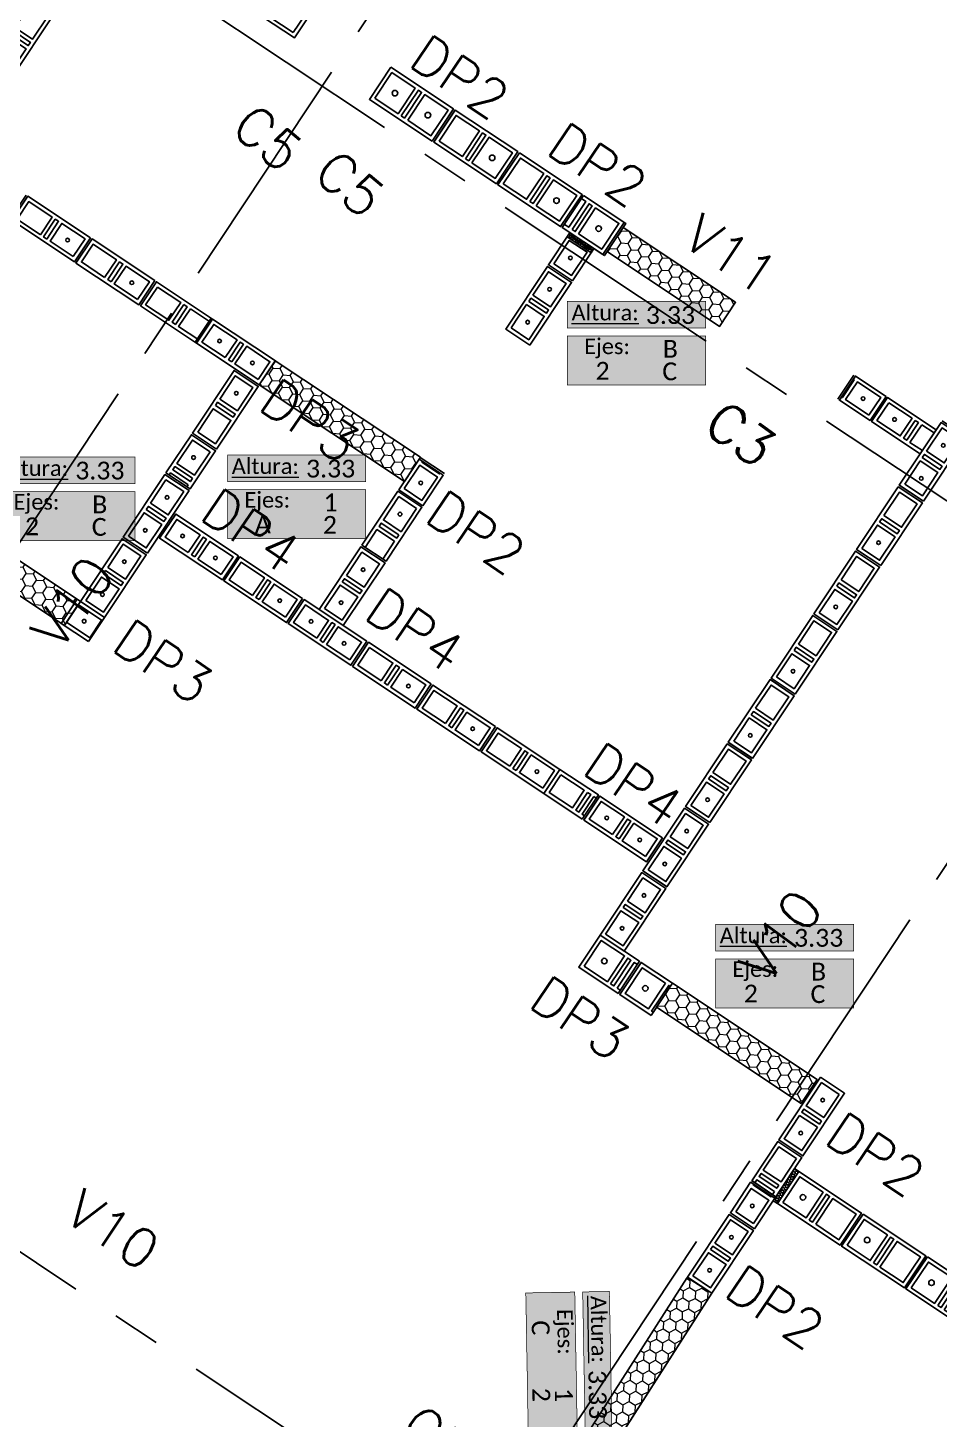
# Model space of a CAD drawing. Header units: metres. Extents: x -32.5 to 8.2, y -20.5 to 12.4.
# Drawn here: x -23.32 to -18.6, y -7.75 to -0.54 of the extents above; entities that cross this region are included whole.
import ezdxf
from ezdxf.enums import TextEntityAlignment as Align
from ezdxf.xclip import XClip

# ---------------------------------------------------------------- set-up
doc = ezdxf.new("R2010")
doc.units = ezdxf.units.M
doc.header["$XCLIPFRAME"] = 2
doc.linetypes.add('CENTER', pattern=[2, 1.25, -0.25, 0.25, -0.25])
for name, color, linetype in [('block0.14', 1, 'Continuous'), ('BLOKS 008', 8, 'Continuous'), ('hatch', 8, 'Continuous'), ('N2 MURO DE 0.15mX', 5, 'Continuous'), ('N2 Muro de 15cm - Vano puerta', 2, 'Continuous'), ('N2 Muro de 15cm - Vano Ventana', 2, 'Continuous'), ('S-ejes 008', 8, 'CENTER'), ('S-text 003', 3, 'Continuous'), ('TEX5', 4, 'Continuous')]:
    doc.layers.add(name, color=color, linetype=linetype)
doc.styles.add('carlos mini 02', font='calibri.ttf')
doc.styles.add('ROMANS', font='romans')
pattern_1 = [(356.3867, (-0.585994, 0.38952), (0.0492632, 0.02444025), [0.03175, -0.0635]), (116.3867, (-0.585994, 0.38952), (-0.04579747, 0.03044304), [0.03175, -0.0635]), (56.3867, (-0.585994, 0.38952), (0.0034657, 0.0548833), [-0.0635, 0.03175])]

# ---------------------------------------------------------------- blocks, each defined once
blk = doc.blocks.new('*U11')
at = {"color": 251}
blk.add_lwpolyline([(135.5512, -9.5275), (135.7512, -9.5275)], dxfattribs=at)
for points in [[(135.5512, -9.9275), (135.7512, -9.9275), (135.7512, -9.5375), (135.5512, -9.5375)], [(135.7312, -9.7025), (135.5712, -9.7025), (135.5712, -9.5575), (135.7312, -9.5575)], [(135.7312, -9.7425), (135.5712, -9.7425), (135.5712, -9.7225), (135.7312, -9.7225)], [(135.7312, -9.9075), (135.5712, -9.9075), (135.5712, -9.7625), (135.7312, -9.7625)]]:
    blk.add_lwpolyline(points, close=True)
at = {"color": 3}
blk.add_circle((135.6512, -9.835), 0.0144, dxfattribs=at)
blk = doc.blocks.new('*U13')
at = {"color": 251}
blk.add_lwpolyline([(135.5512, -9.5275), (135.7512, -9.5275)], dxfattribs=at)
for points in [[(135.5512, -9.9275), (135.7512, -9.9275), (135.7512, -9.5375), (135.5512, -9.5375)], [(135.7312, -9.7025), (135.5712, -9.7025), (135.5712, -9.5575), (135.7312, -9.5575)], [(135.7312, -9.7425), (135.5712, -9.7425), (135.5712, -9.7225), (135.7312, -9.7225)], [(135.7312, -9.9075), (135.5712, -9.9075), (135.5712, -9.7625), (135.7312, -9.7625)]]:
    blk.add_lwpolyline(points, close=True)
at = {"color": 3}
blk.add_circle((135.6512, -9.835), 0.0144, dxfattribs=at)
blk = doc.blocks.new('*U14')
at = {"color": 251}
blk.add_lwpolyline([(135.5512, -9.5275), (135.7512, -9.5275)], dxfattribs=at)
for points in [[(135.5512, -9.9275), (135.7512, -9.9275), (135.7512, -9.5375), (135.5512, -9.5375)], [(135.7312, -9.7025), (135.5712, -9.7025), (135.5712, -9.5575), (135.7312, -9.5575)], [(135.7312, -9.7425), (135.5712, -9.7425), (135.5712, -9.7225), (135.7312, -9.7225)], [(135.7312, -9.9075), (135.5712, -9.9075), (135.5712, -9.7625), (135.7312, -9.7625)]]:
    blk.add_lwpolyline(points, close=True)
at = {"color": 3}
blk.add_circle((135.6512, -9.835), 0.0144, dxfattribs=at)
blk = doc.blocks.new('*U61')
at = {"color": 251}
blk.add_lwpolyline([(135.5512, -9.5275), (135.7512, -9.5275)], dxfattribs=at)
for points in [[(135.5512, -9.9275), (135.7512, -9.9275), (135.7512, -9.5375), (135.5512, -9.5375)], [(135.7312, -9.7025), (135.5712, -9.7025), (135.5712, -9.5575), (135.7312, -9.5575)], [(135.7312, -9.7425), (135.5712, -9.7425), (135.5712, -9.7225), (135.7312, -9.7225)], [(135.7312, -9.9075), (135.5712, -9.9075), (135.5712, -9.7625), (135.7312, -9.7625)]]:
    blk.add_lwpolyline(points, close=True)
at = {"color": 3}
for centre in [(135.6512, -9.63), (135.6512, -9.835)]:
    blk.add_circle(centre, 0.0144, dxfattribs=at)
blk = doc.blocks.new('*U62')
at = {"color": 251}
blk.add_lwpolyline([(135.5512, -9.5275), (135.7512, -9.5275)], dxfattribs=at)
for points in [[(135.5512, -9.9275), (135.7512, -9.9275), (135.7512, -9.5375), (135.5512, -9.5375)], [(135.7312, -9.7025), (135.5712, -9.7025), (135.5712, -9.5575), (135.7312, -9.5575)], [(135.7312, -9.7425), (135.5712, -9.7425), (135.5712, -9.7225), (135.7312, -9.7225)], [(135.7312, -9.9075), (135.5712, -9.9075), (135.5712, -9.7625), (135.7312, -9.7625)]]:
    blk.add_lwpolyline(points, close=True)
at = {"color": 3}
blk.add_circle((135.6512, -9.63), 0.0144, dxfattribs=at)
blk = doc.blocks.new('*U63')
at = {"color": 251}
blk.add_lwpolyline([(135.5512, -9.5275), (135.7512, -9.5275)], dxfattribs=at)
for points in [[(135.5512, -9.9275), (135.7512, -9.9275), (135.7512, -9.5375), (135.5512, -9.5375)], [(135.7312, -9.7025), (135.5712, -9.7025), (135.5712, -9.5575), (135.7312, -9.5575)], [(135.7312, -9.7425), (135.5712, -9.7425), (135.5712, -9.7225), (135.7312, -9.7225)], [(135.7312, -9.9075), (135.5712, -9.9075), (135.5712, -9.7625), (135.7312, -9.7625)]]:
    blk.add_lwpolyline(points, close=True)
at = {"color": 3}
blk.add_circle((135.6512, -9.63), 0.0144, dxfattribs=at)
blk = doc.blocks.new('*U64')
at = {"color": 251}
blk.add_lwpolyline([(135.5512, -9.5275), (135.7512, -9.5275)], dxfattribs=at)
for points in [[(135.5512, -9.9275), (135.7512, -9.9275), (135.7512, -9.5375), (135.5512, -9.5375)], [(135.7312, -9.7025), (135.5712, -9.7025), (135.5712, -9.5575), (135.7312, -9.5575)], [(135.7312, -9.7425), (135.5712, -9.7425), (135.5712, -9.7225), (135.7312, -9.7225)], [(135.7312, -9.9075), (135.5712, -9.9075), (135.5712, -9.7625), (135.7312, -9.7625)]]:
    blk.add_lwpolyline(points, close=True)
at = {"color": 3}
blk.add_circle((135.6512, -9.63), 0.0144, dxfattribs=at)
blk = doc.blocks.new('*U86')
for points in [[(-0.075, 0.4), (0.075, 0.4), (0.075, 0.01), (-0.075, 0.01)], [(0.055, 0.38), (-0.055, 0.38), (-0.055, 0.235), (0.055, 0.235)], [(0.055, 0.215), (-0.055, 0.215), (-0.055, 0.195), (0.055, 0.195)], [(0.055, 0.175), (-0.055, 0.175), (-0.055, 0.03), (0.055, 0.03)]]:
    blk.add_lwpolyline(points, close=True)
at = {"color": 251}
blk.add_lwpolyline([(-0.075, 0), (0.075, 0)], dxfattribs=at)
at = {"color": 3}
blk.add_circle((0, 0.3075), 0.00953, dxfattribs=at)
blk = doc.blocks.new('*U87')
for points in [[(-0.075, 0.4), (0.075, 0.4), (0.075, 0.01), (-0.075, 0.01)], [(0.055, 0.38), (-0.055, 0.38), (-0.055, 0.235), (0.055, 0.235)], [(0.055, 0.215), (-0.055, 0.215), (-0.055, 0.195), (0.055, 0.195)], [(0.055, 0.175), (-0.055, 0.175), (-0.055, 0.03), (0.055, 0.03)]]:
    blk.add_lwpolyline(points, close=True)
at = {"color": 251}
blk.add_lwpolyline([(-0.075, 0), (0.075, 0)], dxfattribs=at)
at = {"color": 3}
blk.add_circle((0, 0.3075), 0.00953, dxfattribs=at)
blk = doc.blocks.new('*U15')
for points in [[(-0.075, 0.4), (0.075, 0.4), (0.075, 0.01), (-0.075, 0.01)], [(0.055, 0.38), (-0.055, 0.38), (-0.055, 0.235), (0.055, 0.235)], [(0.055, 0.215), (-0.055, 0.215), (-0.055, 0.195), (0.055, 0.195)], [(0.055, 0.175), (-0.055, 0.175), (-0.055, 0.03), (0.055, 0.03)]]:
    blk.add_lwpolyline(points, close=True)
at = {"color": 251}
blk.add_lwpolyline([(-0.075, 0), (0.075, 0)], dxfattribs=at)
at = {"color": 3}
for centre in [(0, 0.3075), (0, 0.1025)]:
    blk.add_circle(centre, 0.00953, dxfattribs=at)
blk = doc.blocks.new('*U17')
for points in [[(-0.075, 0.4), (0.075, 0.4), (0.075, 0.01), (-0.075, 0.01)], [(0.055, 0.38), (-0.055, 0.38), (-0.055, 0.235), (0.055, 0.235)], [(0.055, 0.215), (-0.055, 0.215), (-0.055, 0.195), (0.055, 0.195)], [(0.055, 0.175), (-0.055, 0.175), (-0.055, 0.03), (0.055, 0.03)]]:
    blk.add_lwpolyline(points, close=True)
blk = doc.blocks.new('*U81')
for points in [[(-0.075, 0.4), (0.075, 0.4), (0.075, 0.01), (-0.075, 0.01)], [(0.055, 0.38), (-0.055, 0.38), (-0.055, 0.235), (0.055, 0.235)], [(0.055, 0.215), (-0.055, 0.215), (-0.055, 0.195), (0.055, 0.195)], [(0.055, 0.175), (-0.055, 0.175), (-0.055, 0.03), (0.055, 0.03)]]:
    blk.add_lwpolyline(points, close=True)
at = {"color": 251}
blk.add_lwpolyline([(-0.075, 0), (0.075, 0)], dxfattribs=at)
at = {"color": 3}
for centre in [(0, 0.3075), (0, 0.1025)]:
    blk.add_circle(centre, 0.00953, dxfattribs=at)
blk = doc.blocks.new('*U82')
for points in [[(-0.075, 0.4), (0.075, 0.4), (0.075, 0.01), (-0.075, 0.01)], [(0.055, 0.38), (-0.055, 0.38), (-0.055, 0.235), (0.055, 0.235)], [(0.055, 0.215), (-0.055, 0.215), (-0.055, 0.195), (0.055, 0.195)], [(0.055, 0.175), (-0.055, 0.175), (-0.055, 0.03), (0.055, 0.03)]]:
    blk.add_lwpolyline(points, close=True)
at = {"color": 251}
blk.add_lwpolyline([(-0.075, 0), (0.075, 0)], dxfattribs=at)
at = {"color": 3}
for centre in [(0, 0.3075), (0, 0.1025)]:
    blk.add_circle(centre, 0.00953, dxfattribs=at)
blk = doc.blocks.new('*U83')
for points in [[(-0.075, 0.4), (0.075, 0.4), (0.075, 0.01), (-0.075, 0.01)], [(0.055, 0.38), (-0.055, 0.38), (-0.055, 0.235), (0.055, 0.235)], [(0.055, 0.215), (-0.055, 0.215), (-0.055, 0.195), (0.055, 0.195)], [(0.055, 0.175), (-0.055, 0.175), (-0.055, 0.03), (0.055, 0.03)]]:
    blk.add_lwpolyline(points, close=True)
at = {"color": 251}
blk.add_lwpolyline([(-0.075, 0), (0.075, 0)], dxfattribs=at)
at = {"color": 3}
blk.add_circle((0, 0.1025), 0.00953, dxfattribs=at)
blk = doc.blocks.new('*U84')
for points in [[(-0.075, 0.4), (0.075, 0.4), (0.075, 0.01), (-0.075, 0.01)], [(0.055, 0.38), (-0.055, 0.38), (-0.055, 0.235), (0.055, 0.235)], [(0.055, 0.215), (-0.055, 0.215), (-0.055, 0.195), (0.055, 0.195)], [(0.055, 0.175), (-0.055, 0.175), (-0.055, 0.03), (0.055, 0.03)]]:
    blk.add_lwpolyline(points, close=True)
at = {"color": 3}
blk.add_circle((0, 0.3075), 0.00953, dxfattribs=at)
blk = doc.blocks.new('*U85')
for points in [[(-0.075, 0.4), (0.075, 0.4), (0.075, 0.01), (-0.075, 0.01)], [(0.055, 0.38), (-0.055, 0.38), (-0.055, 0.235), (0.055, 0.235)], [(0.055, 0.215), (-0.055, 0.215), (-0.055, 0.195), (0.055, 0.195)], [(0.055, 0.175), (-0.055, 0.175), (-0.055, 0.03), (0.055, 0.03)]]:
    blk.add_lwpolyline(points, close=True)
at = {"color": 3}
blk.add_circle((0, 0.3075), 0.00953, dxfattribs=at)
blk = doc.blocks.new('*U88')
for points in [[(-0.075, 0.4), (0.075, 0.4), (0.075, 0.01), (-0.075, 0.01)], [(0.055, 0.38), (-0.055, 0.38), (-0.055, 0.235), (0.055, 0.235)], [(0.055, 0.215), (-0.055, 0.215), (-0.055, 0.195), (0.055, 0.195)], [(0.055, 0.175), (-0.055, 0.175), (-0.055, 0.03), (0.055, 0.03)]]:
    blk.add_lwpolyline(points, close=True)
at = {"color": 251}
blk.add_lwpolyline([(-0.075, 0), (0.075, 0)], dxfattribs=at)
at = {"color": 3}
for centre in [(0, 0.3075), (0, 0.1025)]:
    blk.add_circle(centre, 0.00953, dxfattribs=at)
blk = doc.blocks.new('*U90')
for points in [[(-0.075, 0.4), (0.075, 0.4), (0.075, 0.01), (-0.075, 0.01)], [(0.055, 0.38), (-0.055, 0.38), (-0.055, 0.235), (0.055, 0.235)], [(0.055, 0.215), (-0.055, 0.215), (-0.055, 0.195), (0.055, 0.195)], [(0.055, 0.175), (-0.055, 0.175), (-0.055, 0.03), (0.055, 0.03)]]:
    blk.add_lwpolyline(points, close=True)
at = {"color": 251}
blk.add_lwpolyline([(-0.075, 0), (0.075, 0)], dxfattribs=at)
at = {"color": 3}
blk.add_circle((0, 0.3075), 0.00953, dxfattribs=at)
blk = doc.blocks.new('*U91')
for points in [[(-0.075, 0.4), (0.075, 0.4), (0.075, 0.01), (-0.075, 0.01)], [(0.055, 0.38), (-0.055, 0.38), (-0.055, 0.235), (0.055, 0.235)], [(0.055, 0.215), (-0.055, 0.215), (-0.055, 0.195), (0.055, 0.195)], [(0.055, 0.175), (-0.055, 0.175), (-0.055, 0.03), (0.055, 0.03)]]:
    blk.add_lwpolyline(points, close=True)
at = {"color": 251}
blk.add_lwpolyline([(-0.075, 0), (0.075, 0)], dxfattribs=at)
at = {"color": 3}
for centre in [(0, 0.3075), (0, 0.1025)]:
    blk.add_circle(centre, 0.00953, dxfattribs=at)
blk = doc.blocks.new('*U92')
for points in [[(-0.075, 0.4), (0.075, 0.4), (0.075, 0.01), (-0.075, 0.01)], [(0.055, 0.38), (-0.055, 0.38), (-0.055, 0.235), (0.055, 0.235)], [(0.055, 0.215), (-0.055, 0.215), (-0.055, 0.195), (0.055, 0.195)], [(0.055, 0.175), (-0.055, 0.175), (-0.055, 0.03), (0.055, 0.03)]]:
    blk.add_lwpolyline(points, close=True)
at = {"color": 251}
blk.add_lwpolyline([(-0.075, 0), (0.075, 0)], dxfattribs=at)
at = {"color": 3}
blk.add_circle((0, 0.3075), 0.00953, dxfattribs=at)
blk = doc.blocks.new('*U93')
for points in [[(-0.075, 0.4), (0.075, 0.4), (0.075, 0.01), (-0.075, 0.01)], [(0.055, 0.38), (-0.055, 0.38), (-0.055, 0.235), (0.055, 0.235)], [(0.055, 0.215), (-0.055, 0.215), (-0.055, 0.195), (0.055, 0.195)], [(0.055, 0.175), (-0.055, 0.175), (-0.055, 0.03), (0.055, 0.03)]]:
    blk.add_lwpolyline(points, close=True)
at = {"color": 251}
blk.add_lwpolyline([(-0.075, 0), (0.075, 0)], dxfattribs=at)
at = {"color": 3}
blk.add_circle((0, 0.3075), 0.00953, dxfattribs=at)
blk = doc.blocks.new('*U105')
for points in [[(-0.075, 0.4), (0.075, 0.4), (0.075, 0.01), (-0.075, 0.01)], [(0.055, 0.38), (-0.055, 0.38), (-0.055, 0.235), (0.055, 0.235)], [(0.055, 0.215), (-0.055, 0.215), (-0.055, 0.195), (0.055, 0.195)], [(0.055, 0.175), (-0.055, 0.175), (-0.055, 0.03), (0.055, 0.03)]]:
    blk.add_lwpolyline(points, close=True)
at = {"color": 251}
blk.add_lwpolyline([(-0.075, 0), (0.075, 0)], dxfattribs=at)
at = {"color": 3}
for centre in [(0, 0.3075), (0, 0.1025)]:
    blk.add_circle(centre, 0.00953, dxfattribs=at)
blk = doc.blocks.new('*U18')
for points in [[(-0.075, 0.4), (0.075, 0.4), (0.075, 0.01), (-0.075, 0.01)], [(0.055, 0.38), (-0.055, 0.38), (-0.055, 0.235), (0.055, 0.235)], [(0.055, 0.215), (-0.055, 0.215), (-0.055, 0.195), (0.055, 0.195)], [(0.055, 0.175), (-0.055, 0.175), (-0.055, 0.03), (0.055, 0.03)]]:
    blk.add_lwpolyline(points, close=True)
at = {"color": 251}
blk.add_lwpolyline([(-0.075, 0), (0.075, 0)], dxfattribs=at)
at = {"color": 3}
for centre in [(0, 0.3075), (0, 0.1025)]:
    blk.add_circle(centre, 0.00953, dxfattribs=at)
blk = doc.blocks.new('*U104')
for points in [[(-0.075, 0.4), (0.075, 0.4), (0.075, 0.01), (-0.075, 0.01)], [(0.055, 0.38), (-0.055, 0.38), (-0.055, 0.235), (0.055, 0.235)], [(0.055, 0.215), (-0.055, 0.215), (-0.055, 0.195), (0.055, 0.195)], [(0.055, 0.175), (-0.055, 0.175), (-0.055, 0.03), (0.055, 0.03)]]:
    blk.add_lwpolyline(points, close=True)
at = {"color": 251}
blk.add_lwpolyline([(-0.075, 0), (0.075, 0)], dxfattribs=at)
at = {"color": 3}
blk.add_circle((0, 0.3075), 0.00953, dxfattribs=at)
blk = doc.blocks.new('*U103')
for points in [[(-0.075, 0.4), (0.075, 0.4), (0.075, 0.01), (-0.075, 0.01)], [(0.055, 0.38), (-0.055, 0.38), (-0.055, 0.235), (0.055, 0.235)], [(0.055, 0.215), (-0.055, 0.215), (-0.055, 0.195), (0.055, 0.195)], [(0.055, 0.175), (-0.055, 0.175), (-0.055, 0.03), (0.055, 0.03)]]:
    blk.add_lwpolyline(points, close=True)
at = {"color": 251}
blk.add_lwpolyline([(-0.075, 0), (0.075, 0)], dxfattribs=at)
at = {"color": 3}
blk.add_circle((0, 0.3075), 0.00953, dxfattribs=at)
blk = doc.blocks.new('*U102')
for points in [[(-0.075, 0.4), (0.075, 0.4), (0.075, 0.01), (-0.075, 0.01)], [(0.055, 0.38), (-0.055, 0.38), (-0.055, 0.235), (0.055, 0.235)], [(0.055, 0.215), (-0.055, 0.215), (-0.055, 0.195), (0.055, 0.195)], [(0.055, 0.175), (-0.055, 0.175), (-0.055, 0.03), (0.055, 0.03)]]:
    blk.add_lwpolyline(points, close=True)
at = {"color": 251}
blk.add_lwpolyline([(-0.075, 0), (0.075, 0)], dxfattribs=at)
at = {"color": 3}
blk.add_circle((0, 0.3075), 0.00953, dxfattribs=at)
blk = doc.blocks.new('*U101')
for points in [[(-0.075, 0.4), (0.075, 0.4), (0.075, 0.01), (-0.075, 0.01)], [(0.055, 0.38), (-0.055, 0.38), (-0.055, 0.235), (0.055, 0.235)], [(0.055, 0.215), (-0.055, 0.215), (-0.055, 0.195), (0.055, 0.195)], [(0.055, 0.175), (-0.055, 0.175), (-0.055, 0.03), (0.055, 0.03)]]:
    blk.add_lwpolyline(points, close=True)
at = {"color": 251}
blk.add_lwpolyline([(-0.075, 0), (0.075, 0)], dxfattribs=at)
at = {"color": 3}
blk.add_circle((0, 0.3075), 0.00953, dxfattribs=at)
blk = doc.blocks.new('*U100')
for points in [[(-0.075, 0.4), (0.075, 0.4), (0.075, 0.01), (-0.075, 0.01)], [(0.055, 0.38), (-0.055, 0.38), (-0.055, 0.235), (0.055, 0.235)], [(0.055, 0.215), (-0.055, 0.215), (-0.055, 0.195), (0.055, 0.195)], [(0.055, 0.175), (-0.055, 0.175), (-0.055, 0.03), (0.055, 0.03)]]:
    blk.add_lwpolyline(points, close=True)
at = {"color": 251}
blk.add_lwpolyline([(-0.075, 0), (0.075, 0)], dxfattribs=at)
at = {"color": 3}
blk.add_circle((0, 0.3075), 0.00953, dxfattribs=at)
blk = doc.blocks.new('*U106')
blk.add_line((135.7512, -9.7325), (135.5512, -9.7325))
at = {"color": 251}
blk.add_lwpolyline([(135.5512, -9.5275), (135.7512, -9.5275)], dxfattribs=at)
for points in [[(135.7512, -9.7325), (135.7512, -9.5375), (135.5512, -9.5375), (135.5512, -9.7325)], [(135.5712, -9.7325), (135.5712, -9.7225), (135.7312, -9.7225), (135.7312, -9.7325)]]:
    blk.add_lwpolyline(points)
blk.add_lwpolyline([(135.7312, -9.7025), (135.5712, -9.7025), (135.5712, -9.5575), (135.7312, -9.5575)], close=True)
at = {"color": 3}
blk.add_circle((135.6512, -9.63), 0.0144, dxfattribs=at)
blk = doc.blocks.new('*U107')
at = {"color": 251}
blk.add_lwpolyline([(135.5512, -9.5275), (135.7512, -9.5275)], dxfattribs=at)
for points in [[(135.5512, -9.9275), (135.7512, -9.9275), (135.7512, -9.5375), (135.5512, -9.5375)], [(135.7312, -9.7025), (135.5712, -9.7025), (135.5712, -9.5575), (135.7312, -9.5575)], [(135.7312, -9.7425), (135.5712, -9.7425), (135.5712, -9.7225), (135.7312, -9.7225)], [(135.7312, -9.9075), (135.5712, -9.9075), (135.5712, -9.7625), (135.7312, -9.7625)]]:
    blk.add_lwpolyline(points, close=True)
at = {"color": 3}
blk.add_circle((135.6512, -9.835), 0.0144, dxfattribs=at)
blk = doc.blocks.new('*U108')
for points in [[(-0.075, 0.4), (0.075, 0.4), (0.075, 0.01), (-0.075, 0.01)], [(0.055, 0.38), (-0.055, 0.38), (-0.055, 0.235), (0.055, 0.235)], [(0.055, 0.215), (-0.055, 0.215), (-0.055, 0.195), (0.055, 0.195)], [(0.055, 0.175), (-0.055, 0.175), (-0.055, 0.03), (0.055, 0.03)]]:
    blk.add_lwpolyline(points, close=True)
at = {"color": 251}
blk.add_lwpolyline([(-0.075, 0), (0.075, 0)], dxfattribs=at)
at = {"color": 3}
for centre in [(0, 0.3075), (0, 0.1025)]:
    blk.add_circle(centre, 0.00953, dxfattribs=at)
blk = doc.blocks.new('*U94')
for points in [[(-0.075, 0.4), (0.075, 0.4), (0.075, 0.01), (-0.075, 0.01)], [(0.055, 0.38), (-0.055, 0.38), (-0.055, 0.235), (0.055, 0.235)], [(0.055, 0.215), (-0.055, 0.215), (-0.055, 0.195), (0.055, 0.195)], [(0.055, 0.175), (-0.055, 0.175), (-0.055, 0.03), (0.055, 0.03)]]:
    blk.add_lwpolyline(points, close=True)
blk = doc.blocks.new('*U132')
for points in [[(-0.075, 0.4), (0.075, 0.4), (0.075, 0.01), (-0.075, 0.01)], [(0.055, 0.38), (-0.055, 0.38), (-0.055, 0.235), (0.055, 0.235)], [(0.055, 0.215), (-0.055, 0.215), (-0.055, 0.195), (0.055, 0.195)], [(0.055, 0.175), (-0.055, 0.175), (-0.055, 0.03), (0.055, 0.03)]]:
    blk.add_lwpolyline(points, close=True)
blk = doc.blocks.new('*U139')
for points in [[(-0.075, 0.4), (0.075, 0.4), (0.075, 0.01), (-0.075, 0.01)], [(0.055, 0.38), (-0.055, 0.38), (-0.055, 0.235), (0.055, 0.235)], [(0.055, 0.215), (-0.055, 0.215), (-0.055, 0.195), (0.055, 0.195)], [(0.055, 0.175), (-0.055, 0.175), (-0.055, 0.03), (0.055, 0.03)]]:
    blk.add_lwpolyline(points, close=True)
at = {"color": 251}
blk.add_lwpolyline([(-0.075, 0), (0.075, 0)], dxfattribs=at)
at = {"color": 3}
blk.add_circle((0, 0.3075), 0.00953, dxfattribs=at)
blk = doc.blocks.new('*U346')
for points in [[(-0.075, 0.4), (0.075, 0.4), (0.075, 0.21), (-0.075, 0.21)], [(0.055, 0.38), (-0.055, 0.38), (-0.055, 0.235), (0.055, 0.235)]]:
    blk.add_lwpolyline(points, close=True)
at = {"color": 251}
blk.add_lwpolyline([(-0.075, 0.2), (0.075, 0.2)], dxfattribs=at)
blk.add_lwpolyline([(0.055, 0.21), (0.055, 0.215), (-0.055, 0.215), (-0.055, 0.21)])
at = {"color": 3}
blk.add_circle((0, 0.3075), 0.00953, dxfattribs=at)
blk = doc.blocks.new('*U348')
for points in [[(-0.075, 0.4), (0.075, 0.4), (0.075, 0.21), (-0.075, 0.21)], [(0.055, 0.38), (-0.055, 0.38), (-0.055, 0.235), (0.055, 0.235)]]:
    blk.add_lwpolyline(points, close=True)
at = {"color": 251}
blk.add_lwpolyline([(-0.075, 0.2), (0.075, 0.2)], dxfattribs=at)
blk.add_lwpolyline([(0.055, 0.21), (0.055, 0.215), (-0.055, 0.215), (-0.055, 0.21)])
at = {"color": 3}
blk.add_circle((0, 0.3075), 0.00953, dxfattribs=at)
blk = doc.blocks.new('*U382')
for points in [[(-0.075, 0.4), (0.075, 0.4), (0.075, 0.01), (-0.075, 0.01)], [(0.055, 0.38), (-0.055, 0.38), (-0.055, 0.235), (0.055, 0.235)], [(0.055, 0.215), (-0.055, 0.215), (-0.055, 0.195), (0.055, 0.195)], [(0.055, 0.175), (-0.055, 0.175), (-0.055, 0.03), (0.055, 0.03)]]:
    blk.add_lwpolyline(points, close=True)
at = {"color": 251}
blk.add_lwpolyline([(-0.075, 0), (0.075, 0)], dxfattribs=at)
at = {"color": 3}
for centre in [(0, 0.3075), (0, 0.1025)]:
    blk.add_circle(centre, 0.00953, dxfattribs=at)
blk = doc.blocks.new('*U381')
for points in [[(-0.075, 0.4), (0.075, 0.4), (0.075, 0.21), (-0.075, 0.21)], [(0.055, 0.38), (-0.055, 0.38), (-0.055, 0.235), (0.055, 0.235)]]:
    blk.add_lwpolyline(points, close=True)
at = {"color": 251}
blk.add_lwpolyline([(-0.075, 0.2), (0.075, 0.2)], dxfattribs=at)
blk.add_lwpolyline([(0.055, 0.21), (0.055, 0.215), (-0.055, 0.215), (-0.055, 0.21)])
at = {"color": 3}
blk.add_circle((0, 0.3075), 0.00953, dxfattribs=at)
blk = doc.blocks.new('*U380')
for points in [[(-0.075, 0.4), (0.075, 0.4), (0.075, 0.01), (-0.075, 0.01)], [(0.055, 0.38), (-0.055, 0.38), (-0.055, 0.235), (0.055, 0.235)], [(0.055, 0.215), (-0.055, 0.215), (-0.055, 0.195), (0.055, 0.195)], [(0.055, 0.175), (-0.055, 0.175), (-0.055, 0.03), (0.055, 0.03)]]:
    blk.add_lwpolyline(points, close=True)
at = {"color": 251}
blk.add_lwpolyline([(-0.075, 0), (0.075, 0)], dxfattribs=at)
at = {"color": 3}
for centre in [(0, 0.3075), (0, 0.1025)]:
    blk.add_circle(centre, 0.00953, dxfattribs=at)
blk = doc.blocks.new('*U379')
for points in [[(-0.075, 0.4), (0.075, 0.4), (0.075, 0.21), (-0.075, 0.21)], [(0.055, 0.38), (-0.055, 0.38), (-0.055, 0.235), (0.055, 0.235)]]:
    blk.add_lwpolyline(points, close=True)
at = {"color": 251}
blk.add_lwpolyline([(-0.075, 0.2), (0.075, 0.2)], dxfattribs=at)
blk.add_lwpolyline([(0.055, 0.21), (0.055, 0.215), (-0.055, 0.215), (-0.055, 0.21)])
at = {"color": 3}
blk.add_circle((0, 0.3075), 0.00953, dxfattribs=at)
blk = doc.blocks.new('*U383')
for points in [[(-0.075, 0.4), (0.075, 0.4), (0.075, 0.01), (-0.075, 0.01)], [(0.055, 0.38), (-0.055, 0.38), (-0.055, 0.235), (0.055, 0.235)], [(0.055, 0.215), (-0.055, 0.215), (-0.055, 0.195), (0.055, 0.195)], [(0.055, 0.175), (-0.055, 0.175), (-0.055, 0.03), (0.055, 0.03)]]:
    blk.add_lwpolyline(points, close=True)
at = {"color": 3}
blk.add_circle((0, 0.3075), 0.00953, dxfattribs=at)
blk = doc.blocks.new('*U885')
at = {"ltscale": 0.02}
h = blk.add_hatch(color=251, dxfattribs=at)
h.dxf.hatch_style = 1
h.paths.add_polyline_path([(0.2385, 0.319), (0.8585, 0.319), (0.8585, 0.199), (0.2385, 0.199)])
h = blk.add_hatch(color=251, dxfattribs=at)
h.dxf.hatch_style = 1
h.paths.add_polyline_path([(0.2385, 0.1634), (0.8585, 0.1634), (0.8585, -0.0566), (0.2385, -0.0566)])
at = {"linetype": 'Continuous', "lineweight": 0}
h = blk.add_hatch(dxfattribs=at)
h.set_pattern_fill('HONEY', color=256, scale=0.01, angle=-3.61326, style=0)
h.set_pattern_definition(pattern_1)
h.paths.add_polyline_path([(0.5414, -0.438), (0.6134, -0.3297), (0.036, 0.0541), (-0.036, -0.0541)])
at = {"color": 18, "linetype": 'Continuous', "lineweight": -3, "true_color": 0x000000, "const_width": 0.003}
for points in [[(0.2385, 0.319), (0.8585, 0.319), (0.8585, 0.199), (0.2385, 0.199)], [(0.2385, 0.1634), (0.8585, 0.1634), (0.8585, -0.0566), (0.2385, -0.0566)]]:
    blk.add_lwpolyline(points, close=True, dxfattribs=at)
blk.add_lwpolyline([(-0.036, -0.0541), (0.036, 0.0541), (0.6134, -0.3297), (0.5414, -0.438)], close=True)
at = {"color": 7, "linetype": 'Continuous', "lineweight": 0, "ltscale": 0.02, "char_height": 0.07, "width": 0.534118, "attachment_point": 1, "style": 'carlos mini 02'}
for s, insert in [('{\\LAltura:}', (0.2566, 0.304)), ('Ejes:', (0.3133, 0.1525))]:
    blk.add_mtext(s, dxfattribs=dict(at, insert=insert))
at = {"linetype": 'Continuous', "lineweight": 0, "style": 'carlos mini 02'}
blk.add_attdef('AL.TU', text='', height=0.08, dxfattribs=at).set_placement((0.7007, 0.218), align=Align.CENTER)
for tag, p in [('EP2', (0.7001, 0.1062)), ('EP1', (0.396, 0.0076)), ('EP3', (0.6975, 0.0051))]:
    blk.add_attdef(tag, text='', height=0.08, dxfattribs=at).set_placement(p, align=Align.MIDDLE_CENTER)
blk = doc.blocks.new('*U888')
at = {"linetype": 'Continuous', "lineweight": 0}
h = blk.add_hatch(dxfattribs=at)
h.set_pattern_fill('HONEY', color=256, scale=0.01, angle=-3.61326, style=0)
h.set_pattern_definition(pattern_1)
h.paths.add_polyline_path([(0.036, 0.0541), (-0.036, -0.0541), (0.6161, -0.4876), (0.688, -0.3793)])
at = {"ltscale": 0.02}
h = blk.add_hatch(color=251, dxfattribs=at)
h.dxf.hatch_style = 1
h.paths.add_polyline_path([(-0.1776, -0.3693), (0.4424, -0.3693), (0.4424, -0.4893), (-0.1776, -0.4893)])
h = blk.add_hatch(color=251, dxfattribs=at)
h.dxf.hatch_style = 1
h.paths.add_polyline_path([(-0.1776, -0.525), (0.4424, -0.525), (0.4424, -0.745), (-0.1776, -0.745)])
blk.add_lwpolyline([(-0.036, -0.0541), (0.036, 0.0541), (0.688, -0.3793), (0.6161, -0.4876)], close=True)
at = {"color": 18, "linetype": 'Continuous', "lineweight": -3, "true_color": 0x000000, "const_width": 0.003}
for points in [[(-0.1776, -0.3693), (0.4424, -0.3693), (0.4424, -0.4893), (-0.1776, -0.4893)], [(-0.1776, -0.525), (0.4424, -0.525), (0.4424, -0.745), (-0.1776, -0.745)]]:
    blk.add_lwpolyline(points, close=True, dxfattribs=at)
at = {"color": 7, "linetype": 'Continuous', "lineweight": 0, "ltscale": 0.02, "char_height": 0.07, "width": 0.534118, "attachment_point": 1, "style": 'carlos mini 02'}
for s, insert in [('{\\LAltura:}', (-0.1594, -0.3844)), ('Ejes:', (-0.1028, -0.5359))]:
    blk.add_mtext(s, dxfattribs=dict(at, insert=insert))
at = {"linetype": 'Continuous', "lineweight": 0, "style": 'carlos mini 02'}
blk.add_attdef('AL.TU', text='', height=0.08, dxfattribs=at).set_placement((0.2846, -0.4704), align=Align.CENTER)
for tag, p in [('EP2', (0.284, -0.5822)), ('EP1', (-0.02, -0.6808)), ('EP3', (0.2814, -0.6833))]:
    blk.add_attdef(tag, text='', height=0.08, dxfattribs=at).set_placement(p, align=Align.MIDDLE_CENTER)
blk = doc.blocks.new('*U897')
at = {"linetype": 'Continuous', "lineweight": 0}
h = blk.add_hatch(dxfattribs=at)
h.set_pattern_fill('HONEY', color=256, scale=0.01, angle=-3.61326, style=0)
h.set_pattern_definition(pattern_1)
h.paths.add_polyline_path([(0.4692, -0.39), (0.5412, -0.2817), (0.036, 0.0541), (-0.036, -0.0541)])
at = {"ltscale": 0.02}
h = blk.add_hatch(color=251, dxfattribs=at)
h.dxf.hatch_style = 1
h.paths.add_polyline_path([(-0.2138, -0.2781), (0.4062, -0.2781), (0.4062, -0.3981), (-0.2138, -0.3981)])
h = blk.add_hatch(color=251, dxfattribs=at)
h.dxf.hatch_style = 1
h.paths.add_polyline_path([(-0.2138, -0.4338), (0.4062, -0.4338), (0.4062, -0.6538), (-0.2138, -0.6538)])
blk.add_lwpolyline([(-0.036, -0.0541), (0.036, 0.0541), (0.5412, -0.2817), (0.4692, -0.39)], close=True)
at = {"color": 18, "linetype": 'Continuous', "lineweight": -3, "true_color": 0x000000, "const_width": 0.003}
for points in [[(-0.2138, -0.2781), (0.4062, -0.2781), (0.4062, -0.3981), (-0.2138, -0.3981)], [(-0.2138, -0.4338), (0.4062, -0.4338), (0.4062, -0.6538), (-0.2138, -0.6538)]]:
    blk.add_lwpolyline(points, close=True, dxfattribs=at)
at = {"color": 7, "linetype": 'Continuous', "lineweight": 0, "ltscale": 0.02, "char_height": 0.07, "width": 0.534118, "attachment_point": 1, "style": 'carlos mini 02'}
for s, insert in [('{\\LAltura:}', (-0.1956, -0.2932)), ('Ejes:', (-0.139, -0.4447))]:
    blk.add_mtext(s, dxfattribs=dict(at, insert=insert))
at = {"linetype": 'Continuous', "lineweight": 0, "style": 'carlos mini 02'}
blk.add_attdef('AL.TU', text='', height=0.08, dxfattribs=at).set_placement((0.2485, -0.3791), align=Align.CENTER)
for tag, p in [('EP2', (0.2479, -0.491)), ('EP1', (-0.0562, -0.5896)), ('EP3', (0.2452, -0.5921))]:
    blk.add_attdef(tag, text='', height=0.08, dxfattribs=at).set_placement(p, align=Align.MIDDLE_CENTER)
blk = doc.blocks.new('*U907')
at = {"ltscale": 0.02}
h = blk.add_hatch(color=251, dxfattribs=at)
h.dxf.hatch_style = 1
h.paths.add_polyline_path([(0.2301, 0.319), (0.8501, 0.319), (0.8501, 0.199), (0.2301, 0.199)])
h = blk.add_hatch(color=251, dxfattribs=at)
h.dxf.hatch_style = 1
h.paths.add_polyline_path([(0.2301, 0.1634), (0.8501, 0.1634), (0.8501, -0.0566), (0.2301, -0.0566)])
at = {"linetype": 'Continuous', "lineweight": 0}
h = blk.add_hatch(dxfattribs=at)
h.set_pattern_fill('HONEY', color=256, scale=0.01, angle=-3.61326, style=0)
h.set_pattern_definition(pattern_1)
h.paths.add_polyline_path([(0.036, 0.0541), (-0.036, -0.0541), (0.6136, -0.4859), (0.6856, -0.3777)])
at = {"color": 18, "linetype": 'Continuous', "lineweight": -3, "true_color": 0x000000, "const_width": 0.003}
for points in [[(0.2301, 0.319), (0.8501, 0.319), (0.8501, 0.199), (0.2301, 0.199)], [(0.2301, 0.1634), (0.8501, 0.1634), (0.8501, -0.0566), (0.2301, -0.0566)]]:
    blk.add_lwpolyline(points, close=True, dxfattribs=at)
blk.add_lwpolyline([(-0.036, -0.0541), (0.036, 0.0541), (0.6856, -0.3777), (0.6136, -0.4859)], close=True)
at = {"color": 7, "linetype": 'Continuous', "lineweight": 0, "ltscale": 0.02, "char_height": 0.07, "width": 0.534118, "attachment_point": 1, "style": 'carlos mini 02'}
for s, insert in [('{\\LAltura:}', (0.2483, 0.304)), ('Ejes:', (0.3049, 0.1525))]:
    blk.add_mtext(s, dxfattribs=dict(at, insert=insert))
at = {"linetype": 'Continuous', "lineweight": 0, "style": 'carlos mini 02'}
blk.add_attdef('AL.TU', text='', height=0.08, dxfattribs=at).set_placement((0.6924, 0.218), align=Align.CENTER)
for tag, p in [('EP2', (0.6918, 0.1062)), ('EP1', (0.3877, 0.0076)), ('EP3', (0.6891, 0.0051))]:
    blk.add_attdef(tag, text='', height=0.08, dxfattribs=at).set_placement(p, align=Align.MIDDLE_CENTER)
blk = doc.blocks.new('*U911')
at = {"linetype": 'Continuous', "lineweight": 0}
h = blk.add_hatch(dxfattribs=at)
h.set_pattern_fill('HONEY', color=256, scale=0.01, angle=-3.61326, style=0)
h.set_pattern_definition(pattern_1)
h.paths.add_polyline_path([(0.036, 0.0541), (-0.036, -0.0541), (0.9806, -0.7299), (1.0526, -0.6216)])
at = {"ltscale": 0.02}
h = blk.add_hatch(color=251, dxfattribs=at)
h.dxf.hatch_style = 1
h.paths.add_polyline_path([(0.0206, -0.405), (0.6406, -0.405), (0.6406, -0.525), (0.0206, -0.525)])
h = blk.add_hatch(color=251, dxfattribs=at)
h.dxf.hatch_style = 1
h.paths.add_polyline_path([(0.0206, -0.5606), (0.6406, -0.5606), (0.6406, -0.7806), (0.0206, -0.7806)])
blk.add_lwpolyline([(-0.036, -0.0541), (0.036, 0.0541), (1.0526, -0.6216), (0.9806, -0.7299)], close=True)
at = {"color": 18, "linetype": 'Continuous', "lineweight": -3, "true_color": 0x000000, "const_width": 0.003}
for points in [[(0.0206, -0.405), (0.6406, -0.405), (0.6406, -0.525), (0.0206, -0.525)], [(0.0206, -0.5606), (0.6406, -0.5606), (0.6406, -0.7806), (0.0206, -0.7806)]]:
    blk.add_lwpolyline(points, close=True, dxfattribs=at)
at = {"color": 7, "linetype": 'Continuous', "lineweight": 0, "ltscale": 0.02, "char_height": 0.07, "width": 0.534118, "attachment_point": 1, "style": 'carlos mini 02'}
for s, insert in [('{\\LAltura:}', (0.0388, -0.42)), ('Ejes:', (0.0954, -0.5715))]:
    blk.add_mtext(s, dxfattribs=dict(at, insert=insert))
at = {"linetype": 'Continuous', "lineweight": 0, "style": 'carlos mini 02'}
blk.add_attdef('AL.TU', text='', height=0.08, dxfattribs=at).set_placement((0.4828, -0.506), align=Align.CENTER)
for tag, p in [('EP2', (0.4822, -0.6178)), ('EP1', (0.1782, -0.7164)), ('EP3', (0.4796, -0.7189))]:
    blk.add_attdef(tag, text='', height=0.08, dxfattribs=at).set_placement(p, align=Align.MIDDLE_CENTER)

msp = doc.modelspace()

# ---------------------------------------------------------------- hatches: boundary and pattern name
at = {"layer": 'hatch'}
h = msp.add_hatch(dxfattribs=at)
h.set_pattern_fill('HONEY', color=256, scale=0.0025, angle=250.30716)
h.set_pattern_definition([(250.30715608, (-2069.972117, 4107.133055), (0.002459889648, -0.013526295178), [0.0079375, -0.015875]), (10.30715608, (-2069.972117, 4107.133055), (0.01048417042, 0.008893474515), [0.0079375, -0.015875]), (310.30715608, (-2069.972117, 4107.133055), (0.012944060068, -0.004632820663), [-0.015875, 0.0079375])])
h.paths.add_polyline_path([(-20.386, -1.6824), (-20.5109, -1.5993), (-20.5254, -1.6211), (-20.4005, -1.7042)])
h = msp.add_hatch(dxfattribs=at)
h.set_pattern_fill('HONEY', color=256, scale=0.0025, angle=340.30645)
h.set_pattern_definition([(340.30645478, (-4128.215095, -2056.0278875), (0.013526325287, 0.002459724085), [0.0079375, -0.015875]), (100.30645478, (-4128.215095, -2056.0278875), (-0.008893346187, 0.010484279276), [0.0079375, -0.015875]), (40.30645478, (-4128.215095, -2056.0278875), (0.0046329791, 0.012944003361), [-0.015875, 0.0079375])])
h.paths.add_polyline_path([(-19.3469, -6.4504), (-19.4576, -6.617), (-19.4358, -6.6315), (-19.3251, -6.4649)])

# ---------------------------------------------------------------- linework, layer by layer
for points in [[(-20.386, -1.6824), (-20.5109, -1.5993), (-20.5254, -1.6211), (-20.4005, -1.7042)], [(-19.3469, -6.4504), (-19.4576, -6.617), (-19.4358, -6.6315), (-19.3251, -6.4649)]]:
    msp.add_lwpolyline(points, close=True, dxfattribs=at)
at = {"layer": 'N2 MURO DE 0.15mX'}
msp.add_line((-18.7779, -7.0688), (-18.6672, -6.9023), dxfattribs=at)
at = {"layer": 'N2 Muro de 15cm - Vano Ventana'}
msp.add_line((-19.7759, -7.0958), (-20.5346, -8.2823), dxfattribs=at)
at = {"layer": 'S-ejes 008'}
for p, q in [((-30.1751, -13.476), (-17.0113, 6.3695)), ((-25.8431, 1.8523), (-12.5774, -6.9658)), ((-26.0717, -16.2036), (-14.4429, 1.3327)), ((-29.1088, -3.0615), (-15.8436, -11.8793))]:
    msp.add_line(p, q, dxfattribs=at)

# ---------------------------------------------------------------- block references
at = {"layer": 'block0.14'}
for name, p, rotation in [('*U61', (61.8697, 106.6466), 236.3857371080085), ('*U62', (62.2028, 106.4251), 236.3857371080085), ('*U63', (62.5359, 106.2037), 236.3857371080085), ('*U11', (63.9828, 100.9245), 236.3860426400595), ('*U13', (64.3159, 100.703), 236.3860426400595), ('*U14', (64.6491, 100.4816), 236.3860426400595)]:
    msp.add_blockref(name, p, dxfattribs=dict(at, rotation=rotation))
ref = msp.add_blockref('*U64', (62.7571, 106.0563), dxfattribs=dict(at, rotation=236.3842598099821))
XClip(ref).set_block_clipping_path([(135.5512207146, -9.7898678325), (135.7512132548, -9.5275452363)])
at = {"layer": 'BLOKS 008'}
for name, p, rotation in [('*U15', (-22.2299, -0.3066), 236.386788124138), ('*U139', (-23.2436, -0.4203), 146.3862377185811), ('*U86', (-23.3694, -1.4676), 236.386788124138), ('*U87', (-23.0363, -1.689), 236.386788124138), ('*U379', (-20.3377, -1.4744), 146.3781811899535), ('*U380', (-20.5592, -1.8074), 146.3781811899535), ('*U15', (-22.4113, -2.1044), 236.386788124138), ('*U83', (-22.1822, -2.3468), 146.3861084847607), ('*U348', (-19.2474, -2.2892), 236.386788124138), ('*U18', (-18.52, -2.6172), 146.3781811899535), ('*U381', (-21.1128, -2.6402), 146.3781811899535), ('*U82', (-22.5408, -2.8863), 146.3861084847607), ('*U100', (-18.7414, -2.9503), 146.3781811899535), ('*U88', (-22.6029, -3.1152), 236.386788124138), ('*U81', (-22.7623, -3.2194), 146.3861084847607), ('*U382', (-21.5255, -3.2611), 146.3781811899535), ('*U101', (-18.9629, -3.2834), 146.3781811899535), ('*U90', (-22.2698, -3.3367), 236.386788124138), ('*U91', (-21.9367, -3.5581), 236.386788124138), ('*U102', (-19.1844, -3.6165), 146.3781811899535), ('*U92', (-21.6036, -3.7795), 236.386788124138), ('*U93', (-21.2705, -4.001), 236.386788124138), ('*U103', (-19.4059, -3.9496), 146.3781811899535), ('*U93', (-20.9374, -4.2224), 236.386788124138), ('*U104', (-19.6274, -4.2826), 146.3781811899535), ('*U88', (-20.4048, -4.5765), 236.386788124138), ('*U18', (-19.8489, -4.6157), 146.3781811899535), ('*U105', (-20.07, -4.9491), 146.3781811899535), ('*U106', (-103.2388, -113.151), 56.38425980998234), ('*U18', (-19.3714, -6.3517), 326.3781811899535), ('*U346', (-19.3954, -6.3881), 146.3781811899535), ('*U108', (-19.6169, -6.7212), 146.3781811899535)]:
    msp.add_blockref(name, p, dxfattribs=dict(at, rotation=rotation))
ref = msp.add_blockref('*U17', (-22.3617, -2.1374), dxfattribs=dict(at, rotation=56.38678812413904))
XClip(ref).set_block_clipping_path([(-0.0749999999, 0.0495869157), (0.0749798502, 0.3995034581)])
ref = msp.add_blockref('*U85', (-18.5728, -2.7376), dxfattribs=dict(at, rotation=56.38604264005641))
XClip(ref).set_block_clipping_path([(-0.0750027258, 0.0976532015), (0.0749344398, 0.3999982206)])
ref = msp.add_blockref('*U84', (-22.6306, -3.0214), dxfattribs=dict(at, rotation=326.3861084847602))
XClip(ref).set_block_clipping_path([(-0.0749999999, 0.1621629121), (0.0749925453, 0.4)])
ref = msp.add_blockref('*U383', (-21.5612, -3.3147), dxfattribs=dict(at, rotation=326.3861084847602))
XClip(ref).set_block_clipping_path([(-0.0749999999, 0.0644604536), (0.0750262618, 0.4)])
ref = msp.add_blockref('*U85', (-22.7717, -3.7835), dxfattribs=dict(at, rotation=56.38678812413904))
XClip(ref).set_block_clipping_path([(-0.0749999999, 0.2293747405), (0.0749973281, 0.3999982206)])
ref = msp.add_blockref('*U132', (-20.2711, -4.6653), dxfattribs=dict(at, rotation=56.38678812413904))
XClip(ref).set_block_clipping_path([(-0.0749999999, 0.1604506992), (0.0749858721, 0.4)])
ref = msp.add_blockref('*U107', (62.9573, 102.1462), dxfattribs=dict(at, rotation=236.3842598099821))
XClip(ref).set_block_clipping_path([(135.5512265762, -9.9275452363), (135.7512132548, -9.6825434733)])
ref = msp.add_blockref('*U94', (-19.5928, -6.6848), dxfattribs=dict(at, rotation=326.3861084847602))
XClip(ref).set_block_clipping_path([(-0.0748839186, 0.1563228093), (0.0749999999, 0.4)])
at = {"layer": 'N2 Muro de 15cm - Vano puerta'}
for name, p, xscale, yscale, zscale, rotation, values in [('*U897', (-20.2764, -1.6352), 1.153846153850459, 1.153846153850459, 1.153846153850459, 4.336753533296449e-05, {'AL.TU': '3.33', 'EP1': '2', 'EP2': 'B', 'EP3': 'C'}), ('*U888', (-22.0787, -2.3259), 1.153846153850459, 1.153846153850459, 1.153846153850459, 4.336753533296449e-05, {'AL.TU': '3.33', 'EP1': 'A', 'EP2': '1', 'EP3': '2'}), ('*U885', (-23.7543, -3.1304), 1.153846153850459, 1.153846153850459, 1.153846153850459, 4.336753533296449e-05, {'AL.TU': '3.33', 'EP1': '2', 'EP2': 'B', 'EP3': 'C'}), ('*U907', (-20.0207, -5.5522), 1.153846153850459, 1.153846153850459, 1.153846153850459, 4.336753533296449e-05, {'AL.TU': '3.33', 'EP1': '2', 'EP2': 'B', 'EP3': 'C'}), ('*U911', (-19.8391, -7.0554), 1.153846153850458, 1.153846153850458, 1.153846153850458, 271.0161355416861, {'AL.TU': '3.33', 'EP1': 'C', 'EP2': '1', 'EP3': '2'})]:
    msp.add_blockref(name, p, dxfattribs=dict(at, xscale=xscale, yscale=yscale, zscale=zscale, rotation=rotation)).add_auto_attribs(values)

# ---------------------------------------------------------------- texts
at = {"style": 'ROMANS'}
for s, rotation, p in [('C5', 319.71872, (-21.5805, -1.5371)), ('C3', 324.0715, (-19.5456, -2.8282)), ('C5', 323.53583, (-21.12, -8.0323))]:
    msp.add_text(s, height=0.2, rotation=rotation, dxfattribs=at).set_placement(p, align=Align.RIGHT)
for s, rotation, p in [('V11', 326.32123, (-19.9381, -1.658)), ('V10', 53.52415, (-23.1544, -3.7734)), ('V10', 53.52415, (-19.4853, -5.5017)), ('V10', 326.32123, (-23.1412, -6.7134))]:
    msp.add_text(s, height=0.2, rotation=rotation, dxfattribs=at).set_placement(p)
at = {"layer": 'S-text 003', "style": 'ROMANS'}
for s, p in [('DP2', (-20.9165, -1.0254)), ('DP2', (-20.2028, -1.4803)), ('DP3', (-21.6953, -2.8069)), ('DP4', (-21.9984, -3.3754)), ('DP2', (-20.8328, -3.3863)), ('DP4', (-21.1477, -3.8901)), ('DP3', (-22.4548, -4.0549)), ('DP4', (-20.0162, -4.6931)), ('DP3', (-20.295, -5.9023)), ('DP2', (-18.763, -6.6093)), ('DP2', (-19.2827, -7.4012))]:
    msp.add_text(s, height=0.2, rotation=325.8929, dxfattribs=at).set_placement(p, align=Align.RIGHT)
at = {"layer": 'TEX5', "style": 'ROMANS'}
for s, rotation, p in [('C5', 319.71872, (-22.0064, -1.2992)), ('C3', 324.0715, (-19.5398, -2.828))]:
    msp.add_text(s, height=0.2, rotation=rotation, dxfattribs=at).set_placement(p, align=Align.RIGHT)

doc.saveas('drawing.dxf')
